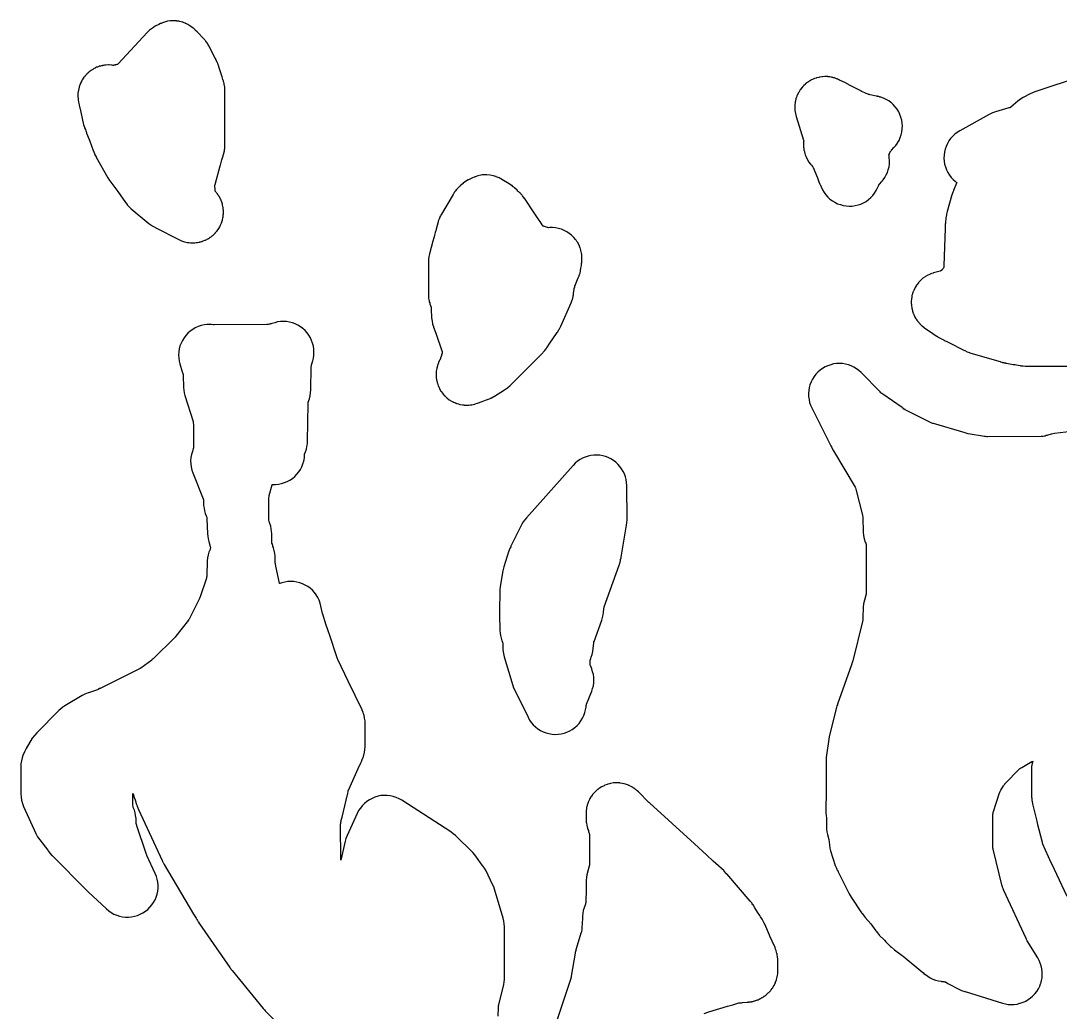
# Model space of a CAD drawing. Header units: millimetres. Extents: x 0 to 300, y 0 to 300.
# Drawn here: x 126.9 to 211.6, y 79.2 to 159.9 of the extents above; entities that cross this region are included whole.
import ezdxf

# ---------------------------------------------------------------- set-up
doc = ezdxf.new("R2010")
doc.units = ezdxf.units.MM
doc.layers.add('CUT', color=7, linetype='CONTINUOUS')

msp = doc.modelspace()

# ---------------------------------------------------------------- linework, layer by layer
at = {"layer": 'CUT'}
for points in [[(132.25, 150.95), (132.26, 150.93), (132.26, 150.91), (132.27, 150.89), (132.29, 150.84), (132.3, 150.8), (132.38, 150.61), (132.56, 150.14), (132.85, 149.37), (132.85, 149.36), (132.88, 149.29), (132.89, 149.25), (132.9, 149.23), (132.91, 149.22), (132.98, 149.04), (133.02, 148.96), (133.07, 148.87), (133.07, 148.86), (133.08, 148.83), (134.04, 147.16), (134.18, 146.95), (134.2, 146.92), (134.84, 146.03), (135.47, 145.15), (135.49, 145.12), (135.6, 144.98), (135.61, 144.96), (135.75, 144.81), (135.77, 144.79), (135.94, 144.64), (137.38, 143.44), (137.61, 143.27), (137.65, 143.25), (137.85, 143.13), (137.89, 143.11), (139.82, 142.13), (139.83, 142.13), (140.04, 142.03), (140.27, 141.95), (140.29, 141.95), (140.51, 141.9), (140.52, 141.9), (140.53, 141.9), (140.63, 141.89), (140.76, 141.87), (140.78, 141.87), (140.87, 141.87), (140.9, 141.86), (140.92, 141.86), (140.96, 141.86), (141, 141.86), (141.02, 141.86), (141.04, 141.86), (141.08, 141.87), (141.12, 141.87), (141.24, 141.88), (141.27, 141.88), (141.35, 141.89), (141.46, 141.91), (141.48, 141.92), (141.49, 141.92), (141.5, 141.92), (141.51, 141.92), (141.52, 141.93), (141.53, 141.93), (141.56, 141.94), (141.58, 141.94), (141.66, 141.97), (141.71, 141.98), (141.72, 141.98), (141.73, 141.98), (141.75, 141.99), (141.95, 142.07), (141.98, 142.08), (142.17, 142.18), (142.2, 142.19), (142.24, 142.21), (142.33, 142.27), (142.35, 142.29), (142.38, 142.31), (142.39, 142.31), (142.41, 142.32), (142.44, 142.35), (142.47, 142.38), (142.57, 142.46), (142.59, 142.47), (142.6, 142.47), (142.73, 142.6), (142.75, 142.62), (142.78, 142.64), (142.82, 142.69), (142.83, 142.71), (142.84, 142.72), (142.91, 142.81), (142.92, 142.82), (142.93, 142.82), (142.94, 142.83), (143.08, 143.03), (143.16, 143.17), (143.18, 143.21), (143.18, 143.22), (143.19, 143.23), (143.2, 143.25), (143.24, 143.34), (143.25, 143.36), (143.25, 143.37), (143.28, 143.44), (143.29, 143.46), (143.3, 143.48), (143.31, 143.51), (143.32, 143.56), (143.33, 143.58), (143.37, 143.71), (143.41, 143.91), (143.42, 143.95), (143.44, 144.16), (143.45, 144.2), (143.45, 144.25), (143.45, 144.29), (143.46, 144.33), (143.46, 144.44), (143.44, 144.69), (143.43, 144.74), (143.42, 144.76), (143.41, 144.81), (143.39, 144.93), (143.37, 145.01), (143.33, 145.17), (143.27, 145.32), (143.26, 145.33), (143.23, 145.4), (143.14, 145.57), (143.12, 145.61), (143.12, 145.62), (143.09, 145.67), (143.07, 145.7), (143.05, 145.72), (143.01, 145.78), (142.99, 145.81), (142.99, 145.82), (142.98, 145.83), (142.97, 145.84), (142.92, 145.9), (142.86, 145.97), (142.83, 146.01), (142.81, 146.04), (142.8, 146.06), (142.79, 146.07), (142.78, 146.08), (142.78, 146.09), (142.78, 146.1), (142.78, 146.12), (142.78, 146.18), (142.76, 146.54), (142.76, 146.55), (142.77, 146.6), (143.2, 148.14), (143.21, 148.18), (143.33, 148.61), (143.38, 148.78), (143.48, 149.14), (143.49, 149.17), (143.54, 149.36), (143.54, 149.38), (143.54, 149.39), (143.54, 149.4), (143.54, 149.41), (143.55, 149.49), (143.56, 149.53), (143.56, 149.54), (143.57, 149.59), (143.57, 149.6), (143.57, 149.62), (143.58, 149.83), (143.58, 149.85), (143.58, 150.53), (143.58, 151.12), (143.58, 151.54), (143.57, 152.09), (143.57, 154.29), (143.56, 154.44), (143.56, 154.52), (143.56, 154.54), (143.56, 154.55), (143.52, 154.79), (143.52, 154.8), (143.51, 154.85), (143.48, 154.95), (143.47, 154.97), (143.45, 155.04), (143.45, 155.06), (143.44, 155.09), (143.41, 155.17), (143.34, 155.39), (143.08, 156.19), (143.08, 156.2), (143.08, 156.21), (143.07, 156.25), (143.05, 156.29), (143.04, 156.34), (143.03, 156.35), (142.99, 156.47), (142.97, 156.52), (142.95, 156.56), (142.89, 156.69), (142.88, 156.7), (142.87, 156.73), (142.85, 156.76), (142.78, 156.9), (142.29, 157.86), (142.28, 157.87), (142.22, 157.98), (142.2, 158.02), (142.18, 158.06), (142.17, 158.08), (142.03, 158.28), (141.97, 158.35), (141.93, 158.39), (141.88, 158.44), (141.87, 158.46), (141.3, 159.06), (141.19, 159.17), (141.18, 159.18), (141.01, 159.34), (141, 159.35), (140.98, 159.36), (140.81, 159.49), (140.8, 159.5), (140.72, 159.55), (140.64, 159.6), (140.61, 159.62), (140.6, 159.63), (140.59, 159.64), (140.55, 159.66), (140.51, 159.67), (140.45, 159.7), (140.37, 159.74), (140.36, 159.75), (140.25, 159.79), (140.24, 159.79), (140.21, 159.8), (140.16, 159.82), (140.14, 159.83), (140.13, 159.83), (139.9, 159.89), (139.89, 159.9), (139.83, 159.91), (139.81, 159.91), (139.79, 159.91), (139.65, 159.93), (139.64, 159.94), (139.41, 159.95), (139.4, 159.95), (139.39, 159.95), (139.15, 159.94), (139.14, 159.94), (139.11, 159.94), (138.9, 159.91), (138.66, 159.85), (138.5, 159.79), (138.42, 159.76), (138.38, 159.74), (138.37, 159.74), (138.34, 159.73), (138.33, 159.72), (138.19, 159.66), (137.89, 159.5), (137.75, 159.41), (137.74, 159.4), (137.73, 159.39), (137.71, 159.38), (137.66, 159.35), (137.44, 159.18), (137.24, 158.99), (134.87, 156.43), (134.85, 156.42), (134.85, 156.41), (134.83, 156.39), (134.82, 156.39), (134.78, 156.38), (134.72, 156.37), (134.68, 156.36), (134.67, 156.35), (134.66, 156.35), (134.64, 156.35), (134.59, 156.34), (134.55, 156.33), (134.53, 156.33), (134.52, 156.33), (134.51, 156.32), (134.49, 156.32), (134.46, 156.32), (134.39, 156.33), (134.38, 156.33), (134.35, 156.34), (134.32, 156.34), (134.13, 156.35), (134.1, 156.35), (133.88, 156.34), (133.86, 156.34), (133.8, 156.33), (133.78, 156.33), (133.75, 156.33), (133.67, 156.32), (133.63, 156.31), (133.62, 156.31), (133.61, 156.31), (133.56, 156.29), (133.52, 156.28), (133.44, 156.26), (133.39, 156.25), (133.37, 156.25), (133.34, 156.24), (133.33, 156.23), (133.29, 156.22), (133.25, 156.2), (133.19, 156.18), (133.17, 156.18), (133.15, 156.17), (133.13, 156.16), (133.12, 156.16), (133.02, 156.11), (132.99, 156.09), (132.93, 156.06), (132.92, 156.06), (132.91, 156.06), (132.86, 156.03), (132.84, 156.01), (132.81, 155.99), (132.71, 155.94), (132.7, 155.93), (132.68, 155.91), (132.51, 155.79), (132.5, 155.78), (132.39, 155.68), (132.32, 155.62), (132.31, 155.61), (132.15, 155.43), (132.15, 155.42), (132.13, 155.4), (132.12, 155.39), (132.09, 155.35), (132, 155.23), (132, 155.22), (131.95, 155.14), (131.92, 155.08), (131.88, 155.02), (131.88, 155.01), (131.81, 154.86), (131.79, 154.82), (131.77, 154.79), (131.77, 154.78), (131.69, 154.56), (131.69, 154.55), (131.63, 154.31), (131.63, 154.3), (131.6, 154.06), (131.6, 154.05), (131.59, 153.81), (131.59, 153.8), (131.61, 153.56), (131.61, 153.55), (131.65, 153.32), (131.65, 153.31), (131.7, 153.11), (131.71, 153.05), (131.72, 152.99), (131.73, 152.97), (131.76, 152.83), (131.77, 152.78), (132, 151.73), (132.01, 151.67), (132.02, 151.65), (132.02, 151.64), (132.02, 151.63), (132.03, 151.62), (132.03, 151.61), (132.03, 151.6), (132.05, 151.51), (132.06, 151.46), (132.12, 151.29), (132.13, 151.26), (132.14, 151.25), (132.14, 151.24), (132.2, 151.08), (132.23, 150.99), (132.25, 150.96)], [(190.72, 149.88), (190.72, 149.86), (190.73, 149.64), (190.73, 149.62), (190.73, 149.61), (190.74, 149.59), (190.74, 149.57), (190.74, 149.56), (190.76, 149.39), (190.77, 149.37), (190.82, 149.15), (190.83, 149.14), (190.87, 149.03), (190.91, 148.92), (190.91, 148.9), (191.01, 148.69), (191.01, 148.68), (191.14, 148.48), (191.14, 148.47), (191.29, 148.28), (191.29, 148.27), (191.37, 148.19), (191.45, 148.09), (191.46, 148.08), (191.47, 148.06), (191.48, 148.05), (191.5, 148), (191.85, 147.16), (191.98, 146.84), (192.06, 146.65), (192.09, 146.58), (192.1, 146.57), (192.12, 146.52), (192.13, 146.5), (192.14, 146.48), (192.15, 146.46), (192.16, 146.44), (192.17, 146.4), (192.19, 146.37), (192.27, 146.18), (192.4, 145.97), (192.54, 145.77), (192.7, 145.59), (192.88, 145.43), (193.08, 145.28), (193.28, 145.16), (193.5, 145.05), (193.73, 144.97), (193.96, 144.9), (194.2, 144.87), (194.45, 144.85), (194.69, 144.86), (194.93, 144.89), (195.17, 144.95), (195.4, 145.02), (195.62, 145.12), (195.83, 145.24), (196.03, 145.38), (196.21, 145.54), (196.38, 145.72), (196.52, 145.91), (196.65, 146.12), (196.76, 146.33), (196.83, 146.5), (196.85, 146.56), (196.88, 146.63), (196.9, 146.65), (196.93, 146.67), (197.07, 146.82), (197.1, 146.85), (197.12, 146.88), (197.13, 146.9), (197.16, 146.93), (197.22, 146.99), (197.35, 147.18), (197.46, 147.39), (197.56, 147.6), (197.63, 147.82), (197.69, 148.05), (197.72, 148.28), (197.73, 148.51), (197.73, 148.52), (197.71, 148.83), (197.69, 149.02), (197.68, 149.03), (197.68, 149.04), (197.68, 149.05), (197.69, 149.06), (197.72, 149.13), (197.79, 149.26), (197.82, 149.32), (197.83, 149.33), (197.83, 149.34), (197.84, 149.34), (197.86, 149.37), (197.86, 149.38), (197.9, 149.42), (198.09, 149.62), (198.25, 149.8), (198.37, 149.98), (198.39, 150), (198.51, 150.21), (198.61, 150.43), (198.69, 150.66), (198.73, 150.88), (198.74, 150.9), (198.77, 151.14), (198.78, 151.38), (198.76, 151.61), (198.76, 151.62), (198.73, 151.86), (198.66, 152.08), (198.66, 152.09), (198.58, 152.32), (198.48, 152.54), (198.35, 152.74), (198.2, 152.94), (198.04, 153.12), (198.03, 153.12), (197.86, 153.28), (197.85, 153.28), (197.67, 153.42), (197.46, 153.55), (197.24, 153.65), (197.01, 153.73), (197, 153.73), (196.99, 153.73), (196.95, 153.74), (196.91, 153.76), (196.86, 153.77), (196.78, 153.79), (196.77, 153.79), (196.76, 153.79), (196.73, 153.8), (196.69, 153.81), (196.63, 153.82), (196.16, 153.92), (196.08, 153.94), (196.02, 153.95), (196.01, 153.95), (196, 153.96), (195.98, 153.97), (195.83, 154.03), (195.77, 154.06), (195.73, 154.08), (195.45, 154.2), (195.44, 154.21), (195.43, 154.22), (195.42, 154.23), (195.41, 154.23), (195.39, 154.24), (195.38, 154.25), (194.53, 154.68), (194.52, 154.69), (194.08, 154.91), (193.66, 155.12), (193.65, 155.13), (193.63, 155.14), (193.61, 155.15), (193.6, 155.15), (193.58, 155.16), (193.49, 155.2), (193.48, 155.21), (193.47, 155.21), (193.41, 155.23), (193.25, 155.29), (193.17, 155.31), (193.1, 155.33), (193.07, 155.34), (193.01, 155.36), (192.88, 155.38), (192.85, 155.38), (192.84, 155.38), (192.77, 155.39), (192.73, 155.39), (192.7, 155.4), (192.68, 155.4), (192.52, 155.41), (192.51, 155.41), (192.5, 155.4), (192.48, 155.4), (192.45, 155.4), (192.27, 155.39), (192.21, 155.38), (192.04, 155.36), (192.03, 155.36), (191.97, 155.34), (191.79, 155.3), (191.74, 155.28), (191.62, 155.24), (191.56, 155.22), (191.55, 155.21), (191.51, 155.19), (191.33, 155.11), (191.29, 155.08), (191.2, 155.03), (191.18, 155.02), (191.12, 154.99), (191.1, 154.97), (191.08, 154.95), (191.02, 154.91), (190.99, 154.89), (190.92, 154.84), (190.9, 154.82), (190.89, 154.81), (190.87, 154.79), (190.85, 154.77), (190.74, 154.67), (190.72, 154.65), (190.71, 154.64), (190.7, 154.63), (190.69, 154.62), (190.68, 154.61), (190.67, 154.59), (190.58, 154.49), (190.57, 154.48), (190.56, 154.47), (190.55, 154.46), (190.5, 154.39), (190.49, 154.38), (190.48, 154.36), (190.43, 154.29), (190.41, 154.26), (190.39, 154.22), (190.33, 154.12), (190.31, 154.09), (190.3, 154.08), (190.3, 154.07), (190.29, 154.05), (190.2, 153.86), (190.19, 153.83), (190.18, 153.8), (190.17, 153.78), (190.15, 153.74), (190.11, 153.62), (190.11, 153.61), (190.11, 153.6), (190.06, 153.39), (190.05, 153.38), (190.05, 153.36), (190.04, 153.3), (190.04, 153.28), (190.04, 153.27), (190.04, 153.25), (190.03, 153.23), (190.03, 153.22), (190.02, 153.17), (190.02, 153.15), (190.02, 153.14), (190.02, 153.12), (190.01, 152.89), (190.01, 152.88), (190.01, 152.87), (190.01, 152.8), (190.02, 152.65), (190.02, 152.64), (190.02, 152.63), (190.06, 152.4), (190.06, 152.39), (190.12, 152.16), (190.72, 150.23), (190.74, 150.18), (190.74, 150.16), (190.74, 150.14), (190.73, 150.11), (190.72, 149.92), (190.72, 149.89)], [(160.39, 136.45), (160.42, 135.74), (160.45, 135.49), (160.45, 135.48), (160.49, 135.25), (160.5, 135.24), (160.56, 135.05), (160.57, 135.01), (160.57, 135), (160.75, 134.49), (161.26, 133.06), (161.27, 133.03), (161.28, 133.01), (161.28, 132.99), (161.29, 132.99), (161.29, 132.98), (161.29, 132.97), (161.29, 132.94), (161.28, 132.93), (161.28, 132.92), (161.28, 132.91), (161.27, 132.87), (161.17, 132.53), (161.16, 132.51), (161.15, 132.49), (161.14, 132.46), (161.13, 132.42), (161.13, 132.41), (161.13, 132.4), (161.12, 132.39), (161.12, 132.38), (161.11, 132.37), (161.11, 132.36), (161.11, 132.35), (161.1, 132.34), (161.08, 132.32), (161.07, 132.29), (160.98, 132.1), (160.97, 132.07), (160.89, 131.87), (160.89, 131.85), (160.83, 131.64), (160.83, 131.61), (160.79, 131.4), (160.78, 131.16), (160.79, 130.91), (160.82, 130.67), (160.83, 130.65), (160.88, 130.44), (160.89, 130.42), (160.96, 130.21), (160.97, 130.19), (161.06, 129.99), (161.07, 129.97), (161.18, 129.78), (161.19, 129.77), (161.2, 129.75), (161.32, 129.58), (161.33, 129.57), (161.48, 129.4), (161.49, 129.39), (161.65, 129.23), (161.67, 129.22), (161.84, 129.08), (162.05, 128.95), (162.14, 128.91), (162.15, 128.91), (162.17, 128.9), (162.21, 128.88), (162.27, 128.85), (162.28, 128.84), (162.33, 128.82), (162.35, 128.81), (162.37, 128.81), (162.39, 128.8), (162.42, 128.79), (162.45, 128.78), (162.47, 128.77), (162.49, 128.76), (162.51, 128.76), (162.6, 128.73), (162.72, 128.69), (162.74, 128.69), (162.96, 128.65), (162.98, 128.65), (163, 128.65), (163.04, 128.65), (163.08, 128.64), (163.2, 128.63), (163.22, 128.63), (163.26, 128.63), (163.34, 128.63), (163.37, 128.63), (163.4, 128.64), (163.45, 128.64), (163.46, 128.64), (163.56, 128.65), (163.57, 128.65), (163.58, 128.65), (163.69, 128.66), (163.7, 128.66), (163.92, 128.71), (163.93, 128.72), (163.97, 128.73), (164.15, 128.79), (164.16, 128.79), (164.53, 128.93), (164.82, 129.04), (164.96, 129.09), (165.03, 129.11), (165.04, 129.12), (165.06, 129.13), (165.2, 129.19), (165.22, 129.2), (165.23, 129.2), (165.24, 129.2), (165.26, 129.21), (165.31, 129.23), (165.33, 129.24), (165.35, 129.25), (165.48, 129.33), (165.55, 129.37), (166.35, 129.87), (166.38, 129.89), (166.42, 129.91), (166.45, 129.93), (166.59, 130.04), (166.62, 130.06), (166.64, 130.08), (166.83, 130.24), (169.46, 132.87), (169.46, 132.88), (169.48, 132.9), (169.49, 132.91), (169.52, 132.94), (169.62, 133.05), (169.62, 133.06), (169.65, 133.1), (169.72, 133.19), (169.75, 133.23), (169.76, 133.24), (169.77, 133.25), (169.79, 133.28), (169.8, 133.3), (170.06, 133.69), (170.6, 134.48), (170.65, 134.55), (170.67, 134.58), (170.79, 134.77), (170.8, 134.79), (170.8, 134.8), (170.8, 134.81), (170.81, 134.83), (170.82, 134.84), (170.83, 134.85), (170.89, 134.97), (170.94, 135.06), (171.79, 136.98), (171.88, 137.22), (171.89, 137.25), (171.95, 137.48), (171.95, 137.49), (171.95, 137.5), (171.96, 137.56), (171.96, 137.57), (171.97, 137.58), (171.97, 137.6), (171.98, 137.64), (171.98, 137.67), (171.98, 137.68), (171.99, 137.74), (171.99, 137.75), (172.02, 138.05), (172.03, 138.1), (172.03, 138.12), (172.03, 138.13), (172.04, 138.15), (172.04, 138.16), (172.05, 138.19), (172.05, 138.2), (172.06, 138.2), (172.06, 138.21), (172.08, 138.26), (172.09, 138.29), (172.1, 138.32), (172.36, 139), (172.41, 139.11), (172.43, 139.18), (172.44, 139.19), (172.47, 139.28), (172.49, 139.33), (172.51, 139.39), (172.52, 139.43), (172.52, 139.44), (172.53, 139.48), (172.54, 139.53), (172.55, 139.54), (172.55, 139.55), (172.55, 139.56), (172.55, 139.57), (172.56, 139.64), (172.59, 139.78), (172.59, 139.8), (172.62, 140.02), (172.63, 140.11), (172.64, 140.18), (172.66, 140.27), (172.67, 140.4), (172.67, 140.46), (172.67, 140.51), (172.67, 140.55), (172.67, 140.76), (172.67, 140.77), (172.66, 140.86), (172.65, 140.93), (172.64, 141), (172.63, 141.03), (172.59, 141.24), (172.58, 141.27), (172.51, 141.47), (172.5, 141.49), (172.5, 141.5), (172.49, 141.53), (172.47, 141.57), (172.46, 141.6), (172.44, 141.66), (172.43, 141.67), (172.42, 141.7), (172.41, 141.72), (172.3, 141.91), (172.29, 141.93), (172.26, 141.97), (172.25, 141.98), (172.22, 142.02), (172.19, 142.07), (172.16, 142.11), (172.15, 142.12), (172, 142.3), (171.99, 142.31), (171.98, 142.32), (171.91, 142.39), (171.83, 142.47), (171.82, 142.48), (171.63, 142.63), (171.43, 142.76), (171.22, 142.87), (171.21, 142.87), (170.99, 142.96), (170.98, 142.96), (170.76, 143.03), (170.52, 143.07), (170.51, 143.07), (170.28, 143.1), (170.04, 143.1), (169.94, 143.09), (169.88, 143.11), (169.86, 143.11), (169.62, 143.19), (169.61, 143.19), (169.6, 143.19), (169.57, 143.2), (169.55, 143.21), (169.54, 143.21), (169.53, 143.22), (169.52, 143.22), (169.51, 143.22), (169.51, 143.23), (169.5, 143.23), (169.49, 143.23), (169.49, 143.24), (169.48, 143.25), (169.47, 143.26), (169.47, 143.27), (169.46, 143.28), (169.45, 143.28), (169.42, 143.33), (169.25, 143.59), (169.1, 143.82), (168.78, 144.3), (167.98, 145.5), (167.97, 145.5), (167.82, 145.7), (167.8, 145.73), (167.77, 145.76), (167.74, 145.79), (167.73, 145.8), (167.72, 145.81), (167.72, 145.82), (167.66, 145.89), (167.63, 145.92), (167.61, 145.93), (167.59, 145.95), (167.54, 146), (167.53, 146.01), (167.51, 146.02), (167.48, 146.05), (167.45, 146.08), (167.38, 146.14), (167.16, 146.35), (167.11, 146.39), (167.07, 146.43), (167.04, 146.46), (166.97, 146.52), (166.96, 146.52), (166.94, 146.53), (166.93, 146.54), (166.75, 146.66), (166.73, 146.67), (166.14, 147.03), (166.13, 147.04), (166.11, 147.05), (166.1, 147.06), (166.08, 147.07), (166.01, 147.11), (165.92, 147.16), (165.91, 147.16), (165.84, 147.19), (165.68, 147.25), (165.67, 147.26), (165.53, 147.3), (165.46, 147.32), (165.44, 147.33), (165.43, 147.33), (165.18, 147.38), (164.93, 147.4), (164.72, 147.4), (164.67, 147.4), (164.56, 147.39), (164.46, 147.37), (164.43, 147.37), (164.42, 147.37), (164.17, 147.32), (164.17, 147.31), (164.05, 147.27), (163.99, 147.25), (163.96, 147.24), (163.93, 147.24), (163.93, 147.23), (163.7, 147.13), (163.69, 147.12), (163.43, 146.99), (163.42, 146.99), (163.4, 146.98), (163.19, 146.86), (163.16, 146.84), (163.13, 146.82), (163.11, 146.8), (162.99, 146.71), (162.98, 146.7), (162.8, 146.55), (162.78, 146.53), (162.77, 146.52), (162.76, 146.51), (162.72, 146.48), (162.58, 146.34), (162.55, 146.31), (162.51, 146.27), (162.49, 146.24), (162.48, 146.23), (162.43, 146.17), (162.42, 146.17), (162.36, 146.1), (162.31, 146.03), (162.3, 146.02), (162.29, 146), (162.28, 145.99), (162.26, 145.96), (162.16, 145.81), (162.16, 145.8), (161.21, 144.19), (161.17, 144.12), (161.13, 144.05), (161.1, 143.99), (161.08, 143.94), (161.02, 143.79), (161.01, 143.78), (160.98, 143.69), (160.96, 143.62), (160.96, 143.6), (160.95, 143.57), (160.94, 143.56), (160.78, 142.96), (160.75, 142.85), (160.74, 142.78), (160.72, 142.71), (160.66, 142.49), (160.62, 142.34), (160.6, 142.28), (160.52, 141.99), (160.24, 140.95), (160.19, 140.74), (160.19, 140.71), (160.16, 140.52), (160.16, 140.49), (160.15, 140.3), (160.15, 140.27), (160.15, 140.26), (160.15, 139.69), (160.15, 139.33), (160.15, 139.13), (160.16, 138.92), (160.16, 137.64), (160.16, 137.63), (160.17, 137.41), (160.17, 137.39), (160.17, 137.36), (160.19, 137.25), (160.19, 137.24), (160.19, 137.23), (160.2, 137.21), (160.21, 137.15), (160.22, 137.1), (160.22, 137.09), (160.22, 137.08), (160.23, 137.07), (160.23, 137.06), (160.26, 136.96), (160.27, 136.9), (160.28, 136.88), (160.28, 136.87), (160.28, 136.86), (160.29, 136.83), (160.31, 136.79), (160.32, 136.77), (160.33, 136.74), (160.34, 136.72), (160.34, 136.71), (160.34, 136.7), (160.35, 136.67), (160.36, 136.66), (160.37, 136.64), (160.37, 136.63), (160.37, 136.62), (160.38, 136.59), (160.39, 136.59), (160.39, 136.58), (160.39, 136.57), (160.39, 136.56), (160.39, 136.55), (160.39, 136.54), (160.39, 136.53)], [(166.21, 109.1), (166.23, 108.71), (166.27, 108.41), (166.34, 108.12), (167.04, 105.79), (167.1, 105.59), (167.19, 105.4), (168.28, 103.2), (168.4, 102.98), (168.54, 102.78), (168.7, 102.59), (168.88, 102.42), (169.08, 102.27), (169.29, 102.13), (169.51, 102.02), (169.74, 101.93), (169.98, 101.87), (170.23, 101.83), (170.47, 101.81), (170.72, 101.82), (170.97, 101.85), (171.21, 101.91), (171.44, 101.99), (171.67, 102.09), (171.88, 102.22), (172.09, 102.36), (172.27, 102.53), (172.44, 102.71), (172.59, 102.91), (172.72, 103.12), (172.82, 103.34), (172.91, 103.58), (172.97, 103.82), (173.01, 104.06), (173.02, 104.16), (173.02, 104.17), (173.02, 104.18), (173.03, 104.21), (173.04, 104.24), (173.05, 104.27), (173.47, 105.33), (173.54, 105.55), (173.6, 105.77), (173.63, 106), (173.64, 106.24), (173.63, 106.47), (173.6, 106.7), (173.54, 106.92), (173.47, 107.15), (173.41, 107.28), (173.38, 107.36), (173.36, 107.39), (173.36, 107.4), (173.35, 107.47), (173.33, 107.78), (173.33, 107.83), (173.33, 107.84), (173.33, 107.85), (173.33, 107.86), (173.34, 107.87), (173.39, 107.99), (173.43, 108.09), (173.51, 108.32), (173.56, 108.56), (173.59, 108.8), (173.63, 109.26), (173.64, 109.38), (173.65, 109.39), (174.28, 111.12), (174.35, 111.33), (174.4, 111.55), (174.43, 111.77), (174.45, 112), (174.46, 112.08), (174.46, 112.09), (174.46, 112.1), (174.47, 112.16), (174.48, 112.19), (175.7, 115.6), (175.72, 115.65), (175.73, 115.68), (175.8, 115.94), (175.82, 116.07), (175.85, 116.2), (175.85, 116.26), (176.3, 118.85), (176.33, 119.08), (176.34, 119.3), (176.32, 122.09), (176.31, 122.33), (176.27, 122.57), (176.21, 122.8), (176.13, 123.03), (176.03, 123.24), (175.9, 123.45), (175.76, 123.64), (175.6, 123.82), (175.43, 123.99), (175.23, 124.13), (175.03, 124.26), (174.81, 124.36), (174.59, 124.45), (174.36, 124.51), (174.12, 124.55), (173.88, 124.57), (173.64, 124.56), (173.4, 124.53), (173.17, 124.48), (172.94, 124.41), (172.72, 124.31), (172.51, 124.2), (172.31, 124.06), (172.12, 123.91), (171.95, 123.73), (168.14, 119.46), (168.01, 119.3), (167.89, 119.12), (167.78, 118.93), (166.95, 117.3), (166.91, 117.21), (166.88, 117.16), (166.87, 117.14), (166.86, 117.1), (166.82, 117), (166.74, 116.81), (166.73, 116.78), (166.72, 116.76), (166.3, 115.47), (166.22, 115.14), (166.02, 114.02), (165.99, 113.82), (165.98, 113.62), (165.95, 111.71), (165.95, 111.61), (165.98, 110.28), (165.99, 110.07), (166.03, 109.86), (166.08, 109.65), (166.15, 109.44), (166.17, 109.4), (166.17, 109.39), (166.18, 109.34), (166.19, 109.32), (166.2, 109.29), (166.21, 109.23)]]:
    msp.add_lwpolyline(points, close=True, dxfattribs=at)
for points in [[(213.43, 155.45), (209.57, 154.16), (209.37, 154.09), (209.18, 153.99), (208.62, 153.69), (208.4, 153.56), (208.2, 153.41), (207.61, 152.92), (207.57, 152.89), (207.55, 152.87), (207.54, 152.87), (207.52, 152.86), (207.51, 152.86), (207.48, 152.85), (207.46, 152.85), (206.37, 152.53), (206.11, 152.44), (205.86, 152.32), (203.46, 150.99), (203.25, 150.86), (203.06, 150.71), (202.88, 150.54), (202.71, 150.36), (202.57, 150.16), (202.45, 149.95), (202.35, 149.72), (202.27, 149.49), (202.21, 149.25), (202.18, 149.01), (202.17, 148.77), (202.19, 148.52), (202.22, 148.28), (202.29, 148.04), (202.37, 147.81), (202.48, 147.59), (202.61, 147.38), (202.76, 147.19), (202.92, 147.01), (203.11, 146.85), (203.2, 146.77), (203.21, 146.77), (203.21, 146.76), (203.21, 146.75), (203.19, 146.71), (202.94, 146.12), (202.94, 146.11), (202.94, 146.1), (202.9, 145.99), (202.87, 145.9), (202.84, 145.82), (202.83, 145.81), (202.82, 145.78), (202.44, 144.42), (202.38, 144.19), (202.38, 144.18), (202.37, 144.15), (202.37, 144.14), (202.31, 143.86), (202.31, 143.85), (202.28, 143.56), (202.28, 143.55), (202.28, 143.5), (202.28, 143.46), (202.27, 143.37), (202.26, 143.06), (202.17, 139.98), (202.17, 139.95), (202.17, 139.93), (202.17, 139.91), (202.17, 139.9), (202.17, 139.89), (202.17, 139.88), (202.16, 139.87), (202.16, 139.86), (202.14, 139.84), (202.13, 139.82), (202.1, 139.78), (202.02, 139.68), (202.02, 139.67), (202.01, 139.66), (202, 139.65), (202, 139.64), (201.99, 139.63), (201.98, 139.62), (201.98, 139.61), (201.97, 139.61), (201.96, 139.6), (201.95, 139.6), (201.94, 139.59), (201.93, 139.59), (201.92, 139.58), (201.91, 139.58), (201.89, 139.57), (201.85, 139.56), (201.32, 139.41), (201.29, 139.4), (201.08, 139.33), (201.06, 139.32), (200.86, 139.23), (200.65, 139.11), (200.63, 139.09), (200.45, 138.97), (200.27, 138.81), (200.25, 138.78), (200.1, 138.63), (200.08, 138.6), (199.95, 138.44), (199.93, 138.42), (199.93, 138.41), (199.93, 138.4), (199.92, 138.39), (199.9, 138.36), (199.82, 138.23), (199.81, 138.2), (199.71, 138.01), (199.7, 137.98), (199.68, 137.92), (199.66, 137.87), (199.64, 137.84), (199.62, 137.78), (199.61, 137.75), (199.57, 137.61), (199.56, 137.56), (199.56, 137.55), (199.56, 137.53), (199.55, 137.51), (199.55, 137.5), (199.55, 137.47), (199.54, 137.43), (199.52, 137.31), (199.52, 137.29), (199.52, 137.28), (199.51, 137.27), (199.5, 137.12), (199.5, 137.07), (199.5, 137.06), (199.5, 137.05), (199.5, 137.04), (199.5, 137.03), (199.5, 136.99), (199.5, 136.94), (199.5, 136.89), (199.51, 136.85), (199.51, 136.82), (199.51, 136.79), (199.51, 136.78), (199.51, 136.75), (199.52, 136.73), (199.52, 136.72), (199.54, 136.57), (199.54, 136.56), (199.54, 136.54), (199.59, 136.34), (199.6, 136.3), (199.66, 136.12), (199.67, 136.1), (199.68, 136.07), (199.71, 136.01), (199.74, 135.95), (199.77, 135.88), (199.77, 135.87), (199.78, 135.85), (199.85, 135.73), (199.87, 135.7), (199.89, 135.67), (199.89, 135.66), (199.9, 135.64), (199.97, 135.55), (199.98, 135.54), (200.01, 135.5), (200.03, 135.47), (200.04, 135.46), (200.04, 135.45), (200.05, 135.44), (200.19, 135.28), (200.21, 135.26), (200.37, 135.11), (200.39, 135.09), (200.56, 134.96), (200.58, 134.94), (201.26, 134.47), (201.54, 134.27), (201.56, 134.26), (201.58, 134.25), (201.61, 134.23), (201.63, 134.22), (201.66, 134.2), (201.69, 134.17), (201.86, 134.08), (201.87, 134.08), (202.19, 133.92), (202.27, 133.88), (202.34, 133.84), (202.46, 133.78), (203.85, 133.08), (203.86, 133.08), (204.06, 132.99), (204.26, 132.92), (204.27, 132.91), (206.64, 132.21), (206.74, 132.18), (206.78, 132.17), (206.88, 132.14), (206.89, 132.14), (206.9, 132.13), (206.91, 132.13), (206.94, 132.12), (207.04, 132.1), (207.07, 132.09), (207.16, 132.08), (207.18, 132.07), (207.19, 132.07), (207.2, 132.07), (207.22, 132.06), (207.25, 132.05), (207.82, 131.96), (207.87, 131.95), (207.96, 131.94), (208.08, 131.92), (208.22, 131.89), (208.39, 131.86), (208.44, 131.85), (208.45, 131.85), (208.57, 131.83), (208.6, 131.83), (208.62, 131.83), (208.78, 131.81), (208.83, 131.81), (208.99, 131.8), (209.04, 131.8), (209.23, 131.8), (210.02, 131.8), (212.35, 131.81)], [(165.83, 78.86), (165.87, 79.56), (165.87, 79.68), (165.87, 79.7), (165.89, 79.78), (166.3, 81.44), (166.34, 81.64), (166.36, 81.85), (166.37, 82.05), (166.35, 86.13), (166.34, 86.37), (166.3, 86.6), (166.25, 86.83), (165.55, 89.19), (165.48, 89.39), (165.39, 89.59), (164.85, 90.68), (164.72, 90.92), (164.64, 91.02), (164.56, 91.14), (164.54, 91.16), (164.08, 91.82), (163.94, 92.01), (163.78, 92.18), (162.37, 93.56), (162.18, 93.72), (161.97, 93.87), (157.98, 96.44), (157.76, 96.57), (157.53, 96.67), (157.29, 96.75), (157.05, 96.8), (156.8, 96.83), (156.55, 96.84), (156.29, 96.82), (156.05, 96.77), (155.8, 96.7), (155.57, 96.6), (155.35, 96.49), (155.14, 96.34), (154.94, 96.18), (154.76, 96), (154.61, 95.81), (154.47, 95.6), (154.35, 95.37), (153.53, 93.56), (153.44, 93.33), (153.38, 93.1), (153.01, 91.56), (153, 94.49), (153, 94.5), (153, 94.51), (153, 94.53), (153.01, 94.55), (153.01, 94.56), (153.01, 94.57), (153.01, 94.59), (153.02, 94.65), (153.03, 94.67), (153.04, 94.74), (153.05, 94.79), (153.06, 94.84), (153.07, 94.88), (153.08, 94.9), (153.12, 95.07), (153.56, 96.92), (153.58, 96.98), (153.62, 97.18), (153.63, 97.24), (153.64, 97.27), (153.64, 97.28), (153.65, 97.3), (153.66, 97.32), (153.66, 97.33), (154.55, 99.28), (154.56, 99.29), (154.66, 99.49), (154.72, 99.66), (154.72, 99.67), (154.73, 99.69), (154.74, 99.71), (154.75, 99.72), (154.76, 99.75), (154.76, 99.76), (154.77, 99.78), (154.8, 99.85), (154.8, 99.86), (154.81, 99.87), (154.83, 99.92), (154.84, 99.95), (154.86, 100), (154.86, 100.01), (154.93, 100.25), (154.94, 100.31), (154.95, 100.41), (154.96, 100.45), (154.97, 100.51), (154.97, 100.53), (154.97, 100.55), (154.98, 100.6), (154.99, 100.77), (155, 101.99), (155, 102.42), (155, 102.68), (155, 102.69), (154.99, 102.91), (154.99, 102.92), (154.96, 103.14), (154.96, 103.15), (154.91, 103.36), (154.91, 103.37), (154.91, 103.38), (154.9, 103.41), (154.9, 103.42), (154.89, 103.43), (154.87, 103.49), (154.84, 103.58), (154.84, 103.59), (154.76, 103.79), (154.75, 103.81), (153.62, 106.15), (152.78, 107.9), (152.77, 107.91), (152.75, 107.96), (152.75, 107.97), (152.74, 107.99), (152.73, 108.01), (152.72, 108.04), (152.72, 108.05), (152.09, 109.94), (152.02, 110.16), (151.99, 110.24), (151.98, 110.26), (151.77, 110.88), (151.77, 110.89), (151.57, 111.5), (151.57, 111.52), (151.53, 111.65), (151.4, 112.27), (151.34, 112.51), (151.25, 112.74), (151.15, 112.96), (151.02, 113.17), (150.87, 113.37), (150.71, 113.55), (150.53, 113.71), (150.33, 113.85), (150.12, 113.98), (149.9, 114.08), (149.67, 114.17), (149.43, 114.22), (149.19, 114.26), (148.94, 114.27), (148.7, 114.26), (148.46, 114.22), (148.22, 114.16), (148.04, 114.1), (148.03, 114.1), (148.03, 114.11), (148.02, 114.13), (147.72, 115.51), (147.72, 115.52), (147.72, 115.54), (147.69, 115.69), (147.69, 115.72), (147.68, 115.77), (147.66, 116.33), (147.64, 116.56), (147.59, 116.78), (147.53, 117), (147.52, 117.03), (147.49, 117.12), (147.47, 117.2), (147.44, 117.28), (147.44, 117.31), (147.41, 117.4), (147.41, 117.41), (147.41, 117.43), (147.41, 117.45), (147.41, 117.52), (147.39, 118.12), (147.39, 118.13), (147.39, 118.19), (147.38, 118.35), (147.35, 118.56), (147.31, 118.77), (147.24, 118.98), (147.22, 119.04), (147.21, 119.09), (147.19, 119.15), (147.16, 119.26), (147.16, 119.28), (147.15, 119.38), (147.15, 119.4), (147.14, 119.51), (147.14, 120.9), (147.15, 121.03), (147.15, 121.05), (147.15, 121.07), (147.17, 121.19), (147.19, 121.27), (147.42, 122.14), (147.43, 122.17), (147.44, 122.17), (147.45, 122.17), (147.69, 122.17), (147.94, 122.2), (148.18, 122.25), (148.42, 122.32), (148.65, 122.41), (148.86, 122.53), (149.07, 122.67), (149.26, 122.83), (149.43, 123), (149.59, 123.19), (149.72, 123.4), (149.84, 123.62), (149.93, 123.85), (150, 124.08), (150.05, 124.33), (150.07, 124.57), (150.07, 124.66), (150.07, 124.67), (150.08, 124.69), (150.14, 124.83), (150.21, 125.04), (150.26, 125.26), (150.3, 125.48), (150.31, 125.71), (150.35, 128.75), (150.35, 128.8), (150.35, 128.82), (150.36, 128.86), (150.37, 128.88), (150.46, 129.16), (150.52, 129.4), (150.56, 129.65), (150.58, 129.89), (150.61, 131.74), (150.62, 131.86), (150.64, 131.93), (150.73, 132.24), (150.78, 132.47), (150.82, 132.72), (150.83, 132.96), (150.82, 133.2), (150.78, 133.44), (150.72, 133.68), (150.64, 133.91), (150.54, 134.13), (150.41, 134.34), (150.27, 134.53), (150.1, 134.71), (149.92, 134.88), (149.73, 135.02), (149.52, 135.15), (149.3, 135.25), (149.07, 135.34), (148.83, 135.4), (148.59, 135.44), (148.35, 135.45), (148.11, 135.44), (147.87, 135.41), (147.63, 135.35), (147.39, 135.28), (147.34, 135.26), (147.33, 135.26), (147.32, 135.26), (147.3, 135.25), (147.24, 135.24), (147.19, 135.23), (147.09, 135.21), (147.07, 135.21), (146.98, 135.21), (142.71, 135.19), (142.66, 135.19), (142.61, 135.19), (142.49, 135.2), (142.36, 135.21), (142.11, 135.2), (141.87, 135.17), (141.63, 135.12), (141.39, 135.04), (141.16, 134.94), (140.95, 134.81), (140.75, 134.67), (140.56, 134.5), (140.39, 134.32), (140.24, 134.13), (140.11, 133.91), (140, 133.69), (139.91, 133.46), (139.85, 133.22), (139.81, 132.97), (139.8, 132.72), (139.81, 132.48), (139.85, 132.23), (139.91, 131.99), (140.1, 131.36), (140.12, 131.29), (140.15, 131.2), (140.15, 131.19), (140.16, 131.17), (140.16, 131.15), (140.16, 131.14), (140.16, 131.04), (140.2, 130.07), (140.22, 129.85), (140.26, 129.63), (140.32, 129.42), (140.98, 127.31), (140.99, 127.28), (141, 127.25), (141, 127.24), (141, 127.23), (141, 127.19), (141.01, 127.07), (141.02, 125.22), (141.02, 125.16), (141.01, 125.14), (141, 125.11), (140.92, 124.85), (140.85, 124.61), (140.8, 124.36), (140.78, 124.11), (140.79, 123.85), (140.82, 123.6), (140.88, 123.35), (140.96, 123.11), (141.8, 121), (141.81, 120.99), (141.81, 120.98), (141.82, 120.95), (141.82, 120.93), (141.82, 120.92), (141.82, 120.77), (141.84, 120.45), (141.87, 120.24), (141.91, 120.02), (141.97, 119.81), (142.05, 119.61), (142.09, 119.52), (142.11, 119.48), (142.11, 119.47), (142.11, 119.46), (142.11, 119.45), (142.11, 119.44), (142.11, 119.38), (142.11, 119.36), (142.15, 118.16), (142.17, 117.95), (142.2, 117.74), (142.25, 117.53), (142.38, 117.11), (142.4, 117.01), (142.39, 116.97), (142.38, 116.93), (142.36, 116.88), (142.27, 116.65), (142.2, 116.43), (142.16, 116.19), (142.14, 115.96), (142.09, 114.73), (142.09, 114.67), (142.08, 114.64), (142.06, 114.54), (141.56, 113.01), (141.54, 112.96), (141.49, 112.87), (141.5, 112.87), (141.47, 112.82), (140.76, 111.41), (140.7, 111.26), (140.69, 111.26), (140.67, 111.2), (140.66, 111.19), (140.64, 111.17), (140.64, 111.16), (140.62, 111.14), (140.61, 111.12), (139.58, 109.81), (139.51, 109.72), (139.5, 109.71), (137.72, 107.97), (137.65, 107.9), (137.62, 107.87), (136.71, 107.21), (136.66, 107.18), (136.65, 107.18), (136.61, 107.16), (136.56, 107.13), (133.4, 105.56), (133.36, 105.54), (133.24, 105.47), (133.2, 105.45), (132.45, 105.2), (132.42, 105.19), (132.17, 105.09), (131.93, 104.97), (130.54, 104.14), (130.37, 104.02), (130.2, 103.9), (130.05, 103.76), (128.24, 101.95), (128.05, 101.73), (127.88, 101.49), (127.37, 100.66), (127.23, 100.39), (127.12, 100.1), (127.06, 99.91), (126.99, 99.66), (126.95, 99.41), (126.94, 99.15), (126.95, 96.96), (126.97, 96.7), (127.01, 96.44), (127.08, 96.18), (127.17, 95.94), (128.17, 93.73), (128.31, 93.47), (128.48, 93.23), (129.14, 92.37), (129.17, 92.33), (129.32, 92.13), (129.48, 91.95), (129.52, 91.92), (132.32, 89.1), (132.32, 89.09), (132.37, 89.04), (132.43, 88.98), (133.92, 87.59), (134.11, 87.43), (134.31, 87.29), (134.53, 87.17), (134.76, 87.08), (134.99, 87), (135.23, 86.95), (135.48, 86.92), (135.72, 86.92), (135.97, 86.94), (136.21, 86.99), (136.44, 87.06), (136.67, 87.15), (136.89, 87.26), (137.1, 87.4), (137.29, 87.55), (137.46, 87.72), (137.62, 87.91), (137.76, 88.11), (137.88, 88.33), (137.98, 88.55), (138.05, 88.79), (138.1, 89.03), (138.13, 89.27), (138.13, 89.52), (138.11, 89.77), (138.06, 90.01), (137.99, 90.24), (137.9, 90.47), (137.22, 91.94), (137.2, 91.99), (137.18, 92.02), (137.16, 92.1), (136.4, 94.37), (136.4, 94.39), (136.35, 94.54), (136.35, 94.55), (136.35, 94.57), (136.35, 94.63), (136.34, 94.68), (136.33, 94.97), (136.3, 95.19), (136.26, 95.41), (136.2, 95.63), (136.13, 95.81), (136.11, 95.84), (136.11, 95.87), (136.1, 95.88), (136.09, 95.94), (136.08, 96.04), (136.08, 96.09), (136.07, 96.2), (136.07, 96.97), (136.07, 96.99), (136.08, 96.97), (136.09, 96.96), (136.19, 96.66), (136.25, 96.48), (136.31, 96.3), (136.32, 96.26), (136.34, 96.19), (136.37, 96.1), (136.39, 96.05), (136.41, 95.98), (136.42, 95.97), (136.42, 95.96), (136.42, 95.95), (136.52, 95.69), (138.46, 91.53), (138.49, 91.48), (138.49, 91.47), (138.49, 91.46), (138.52, 91.4), (138.54, 91.36), (138.63, 91.2), (141.02, 87.17), (141.22, 86.83), (141.28, 86.74), (141.33, 86.66), (141.4, 86.54), (141.41, 86.52), (141.5, 86.38), (141.51, 86.37), (143.98, 82.81), (143.99, 82.79), (144.04, 82.72), (144.05, 82.71), (144.08, 82.68), (144.12, 82.63), (144.13, 82.61), (144.16, 82.57), (146.68, 79.49), (146.75, 79.41), (146.77, 79.39), (146.8, 79.36), (146.85, 79.29), (146.86, 79.29), (148.49, 77.68)], [(213.49, 126.59), (211.18, 126.32), (210.89, 126.28), (210.62, 126.19), (210.57, 126.17), (210.55, 126.17), (210.49, 126.15), (210.41, 126.12), (210.37, 126.11), (210.26, 126.08), (210.25, 126.08), (210.22, 126.07), (210.2, 126.07), (210.14, 126.07), (210.1, 126.07), (210.09, 126.07), (205.74, 126.05), (205.69, 126.05), (205.67, 126.05), (205.65, 126.05), (205.56, 126.07), (205.47, 126.09), (204.13, 126.3), (204.05, 126.32), (204.04, 126.32), (203.9, 126.37), (201.31, 127.13), (201.27, 127.14), (201.18, 127.18), (201.13, 127.2), (201.12, 127.2), (201.08, 127.22), (199.01, 128.26), (199, 128.27), (198.96, 128.29), (198.94, 128.3), (198.91, 128.32), (198.83, 128.38), (198.8, 128.4), (198.76, 128.43), (197.19, 129.52), (197.11, 129.59), (197.1, 129.59), (197.09, 129.6), (197.03, 129.65), (196.97, 129.71), (195.41, 131.29), (195.23, 131.45), (195.03, 131.6), (194.83, 131.73), (194.61, 131.83), (194.38, 131.92), (194.14, 131.98), (193.9, 132.02), (193.66, 132.03), (193.41, 132.02), (193.17, 131.99), (192.94, 131.93), (192.71, 131.85), (192.48, 131.75), (192.27, 131.63), (192.07, 131.49), (191.89, 131.33), (191.72, 131.15), (191.58, 130.96), (191.45, 130.75), (191.34, 130.53), (191.25, 130.3), (191.19, 130.07), (191.15, 129.83), (191.13, 129.58), (191.14, 129.34), (191.17, 129.1), (191.22, 128.86), (191.3, 128.63), (191.4, 128.41), (192.96, 125.32), (192.99, 125.24), (193.05, 125.11), (193.16, 124.91), (194.94, 121.95), (194.94, 121.94), (194.96, 121.91), (194.96, 121.9), (194.96, 121.89), (194.99, 121.8), (195.52, 119.68), (195.52, 119.66), (195.55, 119.51), (195.55, 119.47), (195.59, 118.29), (195.62, 118.01), (195.67, 117.73), (195.76, 117.46), (195.79, 117.39), (195.8, 117.37), (195.8, 117.35), (195.83, 117.28), (195.83, 117.27), (195.83, 117.25), (195.83, 117.24), (195.83, 117.16), (195.84, 114.42), (195.84, 114.3), (195.83, 113.27), (195.82, 113.24), (195.79, 113.15), (195.79, 113.14), (195.68, 112.74), (195.62, 112.46), (195.59, 112.17), (195.59, 112.12), (195.56, 111.37), (195.55, 111.22), (195.55, 111.21), (195.55, 111.11), (195.55, 111.09), (195.53, 111.04), (195.53, 111.02), (194.74, 107.8), (194.71, 107.71), (194.7, 107.67), (194.64, 107.49), (193.5, 104.28), (193.48, 104.23), (193.44, 104.13), (193.41, 104.02), (193.37, 103.89), (192.87, 101.86), (192.82, 101.61), (192.58, 99.92), (192.56, 99.57), (192.56, 99.56), (192.56, 99.55), (192.57, 97.32), (192.54, 95.51), (192.54, 95.46), (192.54, 95.45), (192.56, 95.17), (192.59, 95.02), (192.59, 95), (192.59, 94.97), (192.59, 94.94), (192.59, 94.29), (192.6, 94.08), (192.63, 93.87), (192.67, 93.66), (192.78, 93.25), (192.78, 93.24), (192.83, 92.8), (192.87, 92.55), (192.93, 92.31), (193.31, 91.14), (193.38, 90.96), (193.43, 90.84), (193.45, 90.79), (193.47, 90.75), (193.48, 90.74), (193.54, 90.6), (194.45, 88.81), (194.6, 88.55), (195.45, 87.28), (195.48, 87.25), (195.5, 87.22), (195.6, 87.08), (195.66, 87.01), (195.67, 87), (195.76, 86.9), (196.2, 86.37), (196.61, 85.81), (196.66, 85.74), (196.72, 85.66), (196.86, 85.51), (196.87, 85.5), (196.89, 85.48), (196.9, 85.46), (197.32, 85.04), (197.42, 84.92), (197.57, 84.76), (197.73, 84.61), (197.79, 84.56), (197.82, 84.54), (197.88, 84.48), (198.13, 84.26), (198.75, 83.79), (198.76, 83.79), (198.83, 83.73), (200.45, 82.42), (200.46, 82.41), (200.54, 82.34), (200.64, 82.25), (200.65, 82.25), (200.84, 82.1), (201.04, 81.98), (201.26, 81.88), (201.49, 81.79), (201.72, 81.73), (201.93, 81.7), (201.96, 81.69), (202.11, 81.67), (202.14, 81.67), (202.15, 81.67), (202.16, 81.67), (202.22, 81.66), (202.23, 81.66), (202.24, 81.66), (202.25, 81.66), (202.25, 81.65), (202.26, 81.65), (202.27, 81.64), (202.28, 81.64), (202.47, 81.52), (203.43, 81.03), (203.44, 81.03), (203.48, 81.01), (203.5, 81), (203.6, 80.95), (203.69, 80.92), (203.78, 80.89), (203.84, 80.87), (203.89, 80.85), (206.93, 79.91), (206.95, 79.91), (207.17, 79.85), (207.18, 79.85), (207.4, 79.81), (207.42, 79.81), (207.65, 79.8), (207.66, 79.8), (207.89, 79.81), (207.9, 79.81), (208.13, 79.84), (208.14, 79.84), (208.36, 79.9), (208.38, 79.9), (208.61, 79.98), (208.79, 80.06), (208.81, 80.07), (208.82, 80.07), (208.83, 80.08), (209.04, 80.2), (209.22, 80.34), (209.23, 80.34), (209.38, 80.47), (209.4, 80.49), (209.4, 80.5), (209.41, 80.5), (209.58, 80.68), (209.73, 80.87), (209.86, 81.07), (209.97, 81.29), (210.04, 81.5), (210.05, 81.51), (210.12, 81.75), (210.16, 81.98), (210.18, 82.23), (210.17, 82.46), (210.17, 82.47), (210.15, 82.71), (210.1, 82.94), (210.02, 83.16), (210.02, 83.17), (209.93, 83.4), (209.81, 83.6), (209.81, 83.61), (208.96, 84.99), (208.96, 85), (208.93, 85.04), (208.9, 85.1), (208.86, 85.18), (207.05, 89.08), (207.01, 89.18), (207, 89.2), (206.98, 89.26), (206.95, 89.35), (206.93, 89.42), (206.92, 89.45), (206.18, 92.45), (206.18, 92.46), (206.17, 92.47), (206.17, 92.48), (206.16, 92.57), (206.15, 92.67), (206.15, 92.7), (206.15, 92.71), (206.14, 95.08), (206.15, 95.19), (206.15, 95.26), (206.15, 95.28), (206.15, 95.31), (206.17, 95.4), (206.17, 95.44), (206.18, 95.46), (206.18, 95.48), (206.2, 95.52), (206.67, 96.96), (206.71, 97.09), (206.76, 97.18), (206.77, 97.2), (206.8, 97.26), (207.03, 97.63), (207.04, 97.64), (207.08, 97.7), (207.1, 97.74), (207.14, 97.78), (207.14, 97.79), (207.18, 97.82), (207.19, 97.84), (208.27, 98.94), (208.33, 99), (208.36, 99.03), (208.38, 99.04), (208.4, 99.06), (208.46, 99.09), (208.5, 99.12), (209.33, 99.61), (209.4, 99.64), (209.35, 99.46), (209.35, 99.44), (209.31, 99.2), (209.31, 99.18), (209.3, 98.93), (209.31, 96.77), (209.31, 96.75), (209.31, 96.73), (209.31, 96.68), (209.32, 96.63), (209.32, 96.62), (209.33, 96.47), (209.33, 96.44), (209.38, 96.18), (209.38, 96.17), (209.38, 96.14), (209.7, 94.85), (209.73, 94.75), (209.8, 94.47), (210.13, 93.15), (210.14, 93.11), (210.16, 93.04), (210.17, 93.01), (210.18, 92.98), (210.19, 92.92), (210.2, 92.9), (210.21, 92.89), (210.21, 92.88), (210.28, 92.7), (210.3, 92.66), (210.78, 91.62), (211.15, 90.84), (211.35, 90.41), (212.18, 88.62)], [(182.62, 79.08), (183.02, 79.2), (184.54, 79.66), (184.95, 79.78), (185.45, 79.93), (185.46, 79.93), (185.47, 79.94), (185.48, 79.94), (185.49, 79.94), (185.5, 79.94), (185.51, 79.94), (185.51, 79.95), (185.52, 79.95), (185.55, 79.95), (185.56, 79.95), (185.58, 79.95), (185.67, 79.95), (185.68, 79.95), (185.75, 79.96), (186.12, 79.99), (186.23, 80), (186.24, 80), (186.25, 80.01), (186.27, 80.01), (186.28, 80.01), (186.49, 80.03), (186.5, 80.04), (186.51, 80.04), (186.52, 80.04), (186.6, 80.06), (186.64, 80.07), (186.67, 80.08), (186.73, 80.09), (186.76, 80.1), (186.91, 80.16), (186.95, 80.17), (186.96, 80.17), (186.98, 80.17), (186.98, 80.18), (186.99, 80.18), (187.02, 80.19), (187.1, 80.23), (187.11, 80.24), (187.13, 80.25), (187.17, 80.27), (187.19, 80.28), (187.2, 80.28), (187.21, 80.28), (187.23, 80.29), (187.25, 80.3), (187.26, 80.31), (187.31, 80.34), (187.36, 80.37), (187.37, 80.38), (187.43, 80.41), (187.45, 80.43), (187.49, 80.45), (187.52, 80.47), (187.53, 80.48), (187.57, 80.51), (187.66, 80.57), (187.71, 80.62), (187.76, 80.66), (187.8, 80.7), (187.85, 80.74), (187.9, 80.78), (187.93, 80.82), (187.98, 80.87), (188.03, 80.92), (188.06, 80.96), (188.09, 81), (188.18, 81.12), (188.21, 81.16), (188.23, 81.2), (188.26, 81.24), (188.32, 81.34), (188.33, 81.37), (188.35, 81.41), (188.39, 81.49), (188.43, 81.57), (188.44, 81.59), (188.45, 81.62), (188.45, 81.63), (188.52, 81.8), (188.52, 81.82), (188.53, 81.85), (188.58, 82.05), (188.58, 82.06), (188.58, 82.08), (188.58, 82.1), (188.59, 82.16), (188.6, 82.19), (188.62, 82.3), (188.63, 82.55), (188.63, 82.56), (188.63, 82.59), (188.62, 82.7), (188.62, 82.8), (188.62, 82.97), (188.62, 83.2), (188.62, 83.42), (188.62, 83.45), (188.62, 83.46), (188.62, 83.49), (188.61, 83.68), (188.61, 83.69), (188.6, 83.7), (188.58, 83.85), (188.58, 83.86), (188.57, 83.93), (188.56, 83.96), (188.5, 84.18), (188.49, 84.2), (188.45, 84.31), (188.44, 84.34), (188.42, 84.4), (188.41, 84.42), (188.4, 84.44), (188.17, 84.95), (187.99, 85.38), (187.95, 85.46), (187.56, 86.34), (187.56, 86.35), (187.55, 86.36), (187.54, 86.37), (187.54, 86.38), (187.51, 86.43), (187.49, 86.47), (187.48, 86.49), (187.48, 86.5), (187.46, 86.55), (187.38, 86.69), (187.34, 86.76), (187.22, 86.95), (187.18, 87.01), (187.15, 87.05), (186.98, 87.32), (186.75, 87.69), (186.61, 87.92), (186.6, 87.93), (186.55, 88.01), (186.54, 88.02), (186.54, 88.03), (186.51, 88.08), (186.44, 88.17), (186.41, 88.2), (186.39, 88.22), (186.38, 88.23), (184.48, 90.44), (184.46, 90.46), (184.27, 90.66), (184.25, 90.68), (183.58, 91.29), (183.36, 91.49), (182.84, 91.97), (181.84, 92.88), (178.2, 96.2), (178.17, 96.23), (178.16, 96.24), (178.15, 96.25), (178.14, 96.26), (178.13, 96.27), (177.27, 97.13), (177.18, 97.21), (177.09, 97.29), (177.08, 97.29), (177.03, 97.33), (177.01, 97.35), (176.97, 97.38), (176.89, 97.44), (176.88, 97.44), (176.81, 97.48), (176.78, 97.5), (176.77, 97.51), (176.74, 97.53), (176.67, 97.57), (176.55, 97.63), (176.51, 97.64), (176.49, 97.65), (176.47, 97.66), (176.45, 97.67), (176.37, 97.7), (176.22, 97.75), (176.21, 97.76), (176.12, 97.78), (176.11, 97.78), (176.07, 97.79), (175.98, 97.81), (175.97, 97.81), (175.77, 97.84), (175.76, 97.84), (175.75, 97.85), (175.74, 97.85), (175.73, 97.85), (175.48, 97.86), (175.24, 97.85), (175.23, 97.85), (174.99, 97.81), (174.91, 97.79), (174.75, 97.75), (174.75, 97.74), (174.52, 97.66), (174.47, 97.63), (174.3, 97.55), (174.29, 97.55), (174.27, 97.54), (174.25, 97.52), (174.23, 97.51), (174.09, 97.42), (174.08, 97.42), (174.01, 97.37), (173.99, 97.35), (173.96, 97.32), (173.94, 97.31), (173.89, 97.27), (173.71, 97.1), (173.62, 97), (173.58, 96.96), (173.54, 96.92), (173.54, 96.91), (173.52, 96.88), (173.5, 96.86), (173.44, 96.78), (173.4, 96.72), (173.4, 96.71), (173.32, 96.58), (173.32, 96.57), (173.29, 96.52), (173.28, 96.51), (173.27, 96.5), (173.18, 96.3), (173.17, 96.28), (173.17, 96.27), (173.09, 96.04), (173.06, 95.91), (173.05, 95.87), (173.05, 95.85), (173.04, 95.8), (173.01, 95.56), (173.01, 95.55), (173, 95.31), (173, 95.3), (173.01, 94.87), (173.01, 94.84), (173.01, 94.78), (173.02, 94.63), (173.03, 94.6), (173.04, 94.56), (173.04, 94.54), (173.06, 94.44), (173.06, 94.41), (173.06, 94.4), (173.09, 94.29), (173.09, 94.28), (173.1, 94.26), (173.11, 94.22), (173.11, 94.2), (173.12, 94.17), (173.14, 94.1), (173.16, 94.06), (173.19, 93.97), (173.21, 93.89), (173.23, 93.81), (173.25, 93.76), (173.25, 93.75), (173.26, 93.74), (173.26, 93.72), (173.26, 93.71), (173.26, 93.7), (173.27, 93.69), (173.27, 93.68), (173.27, 93.67), (173.27, 93.66), (173.27, 93.64), (173.27, 93.61), (173.28, 91.26), (173.28, 91.22), (173.28, 91.2), (173.28, 91.19), (173.27, 91.18), (173.27, 91.17), (173.27, 91.15), (173.27, 91.13), (173.26, 91.11), (173.25, 91.08), (173.25, 91.07), (173.12, 90.59), (173.11, 90.57), (173.07, 90.38), (173.06, 90.36), (173.03, 90.17), (173.03, 90.15), (173.03, 90.13), (173.03, 90.1), (173.02, 89.99), (173.01, 89.97), (173.01, 89.95), (173.01, 89.93), (173.01, 89.83), (173.01, 89.63), (173, 89.16), (172.98, 88.16), (172.98, 88.12), (172.98, 88.09), (172.97, 88.08), (172.97, 88.07), (172.97, 88.06), (172.97, 88.05), (172.96, 88.04), (172.96, 88.02), (172.96, 88.01), (172.96, 88), (172.95, 87.99), (172.95, 87.98), (172.9, 87.84), (172.9, 87.83), (172.89, 87.8), (172.86, 87.72), (172.85, 87.71), (172.85, 87.7), (172.85, 87.68), (172.78, 87.46), (172.74, 87.24), (172.74, 87.23), (172.73, 87.22), (172.73, 87.21), (172.73, 87.2), (172.73, 87.18), (172.72, 87.02), (172.71, 86.95), (172.71, 86.91), (172.71, 86.86), (172.7, 86.79), (172.69, 86.47), (172.67, 86.03), (172.67, 85.92), (172.67, 85.91), (172.67, 85.9), (172.64, 85.77), (172.6, 85.65), (172.6, 85.64), (172.6, 85.63), (172.59, 85.62), (172.19, 84.34), (172.19, 84.32), (172.19, 84.31), (172.18, 84.29), (172.17, 84.26), (172.16, 84.21), (172.12, 84.05), (172.11, 84), (172.11, 83.99), (171.8, 82.12), (171.79, 82.06), (171.79, 82.05), (171.79, 82.04), (171.79, 82.03), (171.79, 82.02), (171.77, 81.95), (171.77, 81.94), (171.76, 81.93), (171.76, 81.92), (171.76, 81.91), (170.08, 76.88)]]:
    msp.add_lwpolyline(points, dxfattribs=at)

doc.saveas('drawing.dxf')
